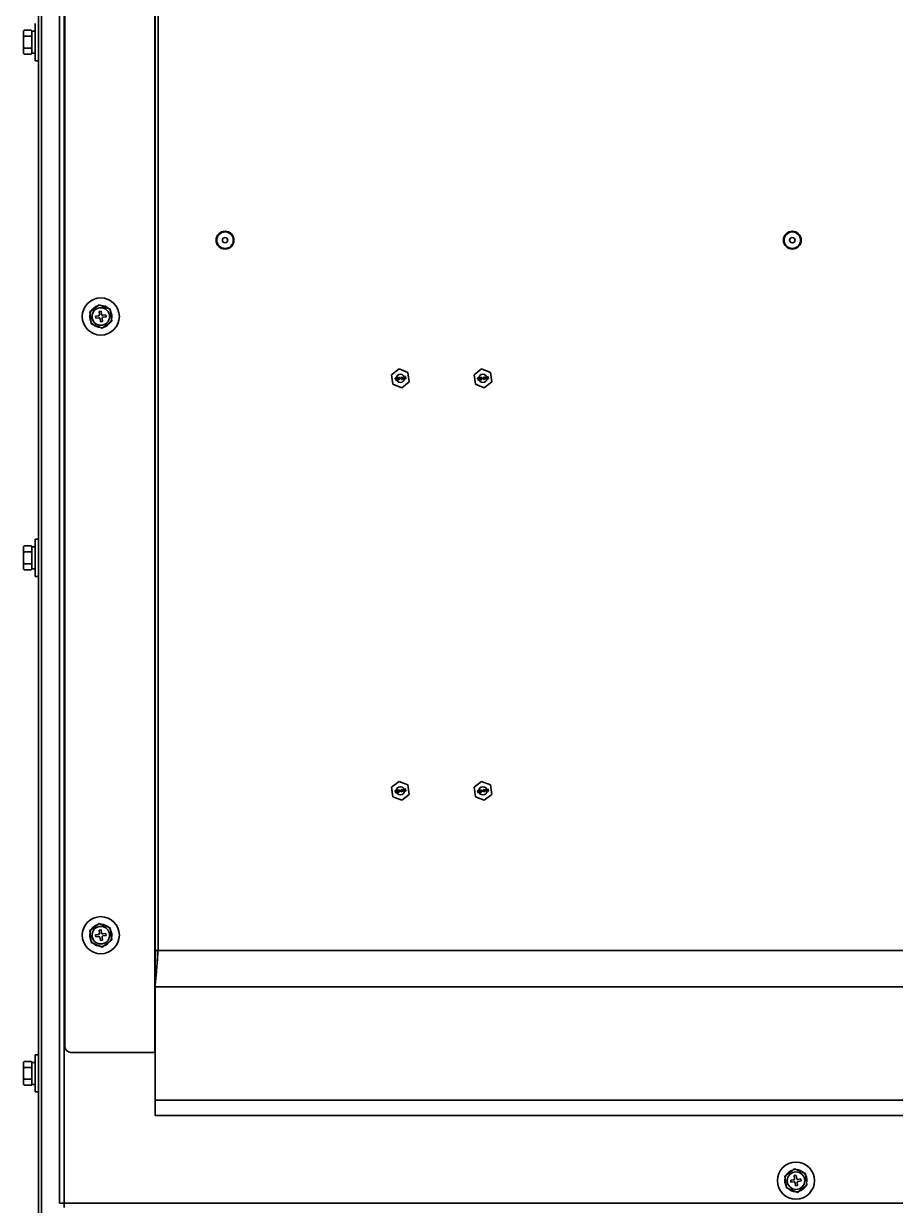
# Model space of a CAD drawing. Header units: millimetres. Extents: x 32496 to 166256, y 3504 to 23939.
# Drawn here: x 51337 to 51760, y 12057 to 12630 of the extents above; entities that cross this region are included whole.
import ezdxf

# ---------------------------------------------------------------- set-up
doc = ezdxf.new("R2010")
doc.units = ezdxf.units.MM
doc.layers.get('0').update_dxf_attribs({"lineweight": 35})

msp = doc.modelspace()

# ---------------------------------------------------------------- linework, layer by layer
at = {"linetype": 'Continuous'}
for p, q in [((51346.04, 12994.175), (51346.04, 11982.075)), ((51354.84, 12057.575), (51354.84, 12995.575)), ((51357.04, 12993.375), (51357.04, 12057.575)), ((51357.39, 12963.175), (51357.39, 12133.775)), ((51400.99, 12130.775), (51400.99, 12966.175)), ((51401.19, 12100.225), (51401.19, 12966.175)), ((51402.59, 12966.175), (51402.59, 12180.225)), ((51344.64, 12623.206), (51344.64, 12867.944)), ((51343.04, 12629.575), (51343.04, 12611.575)), ((51337.44, 12626.049), (51337.74, 12626.349)), ((51337.44, 12615.102), (51337.44, 12626.049)), ((51341.14, 12626.349), (51337.74, 12626.349)), ((51341.14, 12623.462), (51337.74, 12623.462)), ((51341.44, 12626.049), (51341.14, 12626.349)), ((51341.44, 12615.102), (51341.44, 12626.049)), ((51343.04, 12625.925), (51341.44, 12625.925)), ((51344.64, 12617.944), (51344.64, 12623.206)), ((51341.14, 12617.689), (51337.74, 12617.689)), ((51344.64, 12373.206), (51344.64, 12617.944)), ((51337.44, 12615.102), (51337.74, 12614.802)), ((51341.14, 12614.802), (51337.74, 12614.802)), ((51341.44, 12615.102), (51341.14, 12614.802)), ((51343.04, 12615.225), (51341.44, 12615.225)), ((51344.64, 12611.575), (51343.04, 12611.575)), ((51369.517, 12489.81), (51374.114, 12493.302)), ((51374.114, 12493.302), (51379.437, 12491.067)), ((51370.242, 12484.083), (51369.517, 12489.81)), ((51372.297, 12487.757), (51373.785, 12487.945)), ((51372.422, 12486.765), (51372.297, 12487.757)), ((51373.911, 12486.953), (51372.422, 12486.765)), ((51374.03, 12489.992), (51375.022, 12490.118)), ((51374.218, 12488.504), (51374.03, 12489.992)), ((51374.658, 12485.032), (51374.469, 12486.52)), ((51375.022, 12490.118), (51375.21, 12488.63)), ((51375.461, 12486.646), (51375.65, 12485.157)), ((51375.769, 12488.196), (51377.257, 12488.385)), ((51377.383, 12487.393), (51375.895, 12487.204)), ((51377.257, 12488.385), (51377.383, 12487.393)), ((51380.163, 12485.339), (51379.437, 12491.067)), ((51375.565, 12481.847), (51370.242, 12484.083)), ((51375.65, 12485.157), (51374.658, 12485.032)), ((51380.163, 12485.339), (51375.565, 12481.847)), ((51515.801, 12459.291), (51519.431, 12462.147)), ((51515.801, 12459.291), (51516.46, 12454.719)), ((51517.534, 12457.607), (51517.503, 12457.473)), ((51517.517, 12457.372), (51517.503, 12457.473)), ((51517.517, 12457.372), (51517.585, 12457.253)), ((51517.594, 12457.719), (51517.534, 12457.607)), ((51517.585, 12457.253), (51517.674, 12457.163)), ((51517.707, 12457.812), (51517.594, 12457.719)), ((51517.63, 12457.466), (51517.644, 12457.545)), ((51517.63, 12457.466), (51517.638, 12457.415)), ((51517.673, 12457.343), (51517.638, 12457.415)), ((51517.644, 12457.545), (51517.683, 12457.628)), ((51517.734, 12457.275), (51517.673, 12457.343)), ((51517.674, 12457.163), (51517.809, 12457.105)), ((51517.683, 12457.628), (51517.75, 12457.69)), ((51517.827, 12457.855), (51517.707, 12457.812)), ((51517.815, 12457.235), (51517.734, 12457.275)), ((51517.75, 12457.69), (51517.845, 12457.729)), ((51517.809, 12457.105), (51517.936, 12457.097)), ((51517.918, 12457.224), (51517.815, 12457.235)), ((51517.827, 12457.855), (51517.975, 12457.877)), ((51517.993, 12457.751), (51517.845, 12457.729)), ((51517.918, 12457.224), (51518.066, 12457.245)), ((51518.084, 12457.119), (51517.936, 12457.097)), ((51518.102, 12457.869), (51517.975, 12457.877)), ((51517.993, 12457.751), (51518.096, 12457.74)), ((51518.162, 12457.285), (51518.066, 12457.245)), ((51518.084, 12457.119), (51518.204, 12457.162)), ((51518.096, 12457.74), (51518.177, 12457.7)), ((51518.237, 12457.811), (51518.102, 12457.869)), ((51518.25, 12457.375), (51518.162, 12457.285)), ((51518.177, 12457.7), (51518.242, 12457.606)), ((51518.204, 12457.162), (51518.317, 12457.256)), ((51518.326, 12457.721), (51518.237, 12457.811)), ((51518.39, 12457.627), (51518.242, 12457.606)), ((51518.25, 12457.375), (51518.423, 12457.4)), ((51518.376, 12456.851), (51518.317, 12457.256)), ((51518.39, 12457.627), (51518.326, 12457.721)), ((51518.423, 12457.4), (51518.518, 12456.743)), ((51518.544, 12457.959), (51519.435, 12458.087)), ((51518.562, 12457.833), (51518.544, 12457.959)), ((51519.255, 12457.932), (51518.562, 12457.833)), ((51518.678, 12457.204), (51518.668, 12457.1)), ((51518.675, 12457.049), (51518.668, 12457.1)), ((51518.675, 12457.049), (51518.715, 12456.952)), ((51518.717, 12457.287), (51518.678, 12457.204)), ((51519.255, 12457.932), (51518.717, 12457.287)), ((51518.817, 12457.121), (51518.851, 12457.229)), ((51518.817, 12457.121), (51518.824, 12457.071)), ((51518.884, 12457.002), (51518.824, 12457.071)), ((51518.851, 12457.229), (51519.453, 12457.961)), ((51519.379, 12457.073), (51519.312, 12457.012)), ((51519.418, 12457.156), (51519.379, 12457.073)), ((51519.418, 12457.156), (51519.541, 12457.174)), ((51519.431, 12462.147), (51523.719, 12460.432)), ((51519.435, 12458.087), (51519.453, 12457.961)), ((51519.447, 12456.954), (51519.531, 12457.069)), ((51519.531, 12457.069), (51519.541, 12457.174)), ((51519.72, 12457.69), (51519.699, 12457.661)), ((51519.699, 12457.661), (51519.869, 12457.531)), ((51519.862, 12457.581), (51519.72, 12457.69)), ((51519.869, 12457.531), (51519.742, 12457.358)), ((51519.742, 12457.358), (51519.771, 12457.336)), ((51519.771, 12457.336), (51519.876, 12457.48)), ((51519.836, 12457.758), (51519.886, 12457.765)), ((51519.862, 12457.581), (51519.836, 12457.758)), ((51519.902, 12457.303), (51519.876, 12457.48)), ((51519.886, 12457.765), (51519.911, 12457.588)), ((51519.951, 12457.31), (51519.902, 12457.303)), ((51520.017, 12457.733), (51519.911, 12457.588)), ((51519.918, 12457.538), (51520.045, 12457.711)), ((51520.089, 12457.408), (51519.918, 12457.538)), ((51519.926, 12457.487), (51520.068, 12457.379)), ((51519.926, 12457.487), (51519.951, 12457.31)), ((51520.045, 12457.711), (51520.017, 12457.733)), ((51520.068, 12457.379), (51520.089, 12457.408)), ((51520.228, 12457.841), (51520.476, 12457.876)), ((51520.25, 12457.689), (51520.228, 12457.841)), ((51520.498, 12457.725), (51520.25, 12457.689)), ((51520.425, 12458.23), (51520.573, 12458.251)), ((51520.476, 12457.876), (51520.425, 12458.23)), ((51520.596, 12457.042), (51520.498, 12457.725)), ((51520.573, 12458.251), (51520.624, 12457.898)), ((51520.744, 12457.064), (51520.596, 12457.042)), ((51520.624, 12457.898), (51521.218, 12457.983)), ((51521.067, 12457.807), (51520.646, 12457.746)), ((51520.646, 12457.746), (51520.715, 12457.266)), ((51521.067, 12457.807), (51520.715, 12457.266)), ((51520.744, 12457.064), (51521.24, 12457.832)), ((51521.218, 12457.983), (51521.24, 12457.832)), ((51521.365, 12458.366), (51521.514, 12458.387)), ((51521.536, 12457.178), (51521.365, 12458.366)), ((51521.514, 12458.387), (51521.648, 12457.452)), ((51521.759, 12457.21), (51521.536, 12457.178)), ((51521.86, 12458.437), (51521.648, 12457.452)), ((51521.759, 12457.21), (51521.977, 12458.325)), ((51521.86, 12458.437), (51522.058, 12458.465)), ((51521.977, 12458.325), (51522.501, 12457.317)), ((51522.539, 12457.58), (51522.058, 12458.465)), ((51522.404, 12458.515), (51522.553, 12458.537)), ((51522.539, 12457.58), (51522.404, 12458.515)), ((51522.724, 12457.349), (51522.501, 12457.317)), ((51522.553, 12458.537), (51522.724, 12457.349)), ((51524.378, 12455.86), (51523.719, 12460.432)), ((51555.801, 12459.291), (51559.431, 12462.147)), ((51555.801, 12459.291), (51556.46, 12454.719)), ((51557.534, 12457.607), (51557.503, 12457.473)), ((51557.517, 12457.372), (51557.503, 12457.473)), ((51557.517, 12457.372), (51557.585, 12457.253)), ((51557.594, 12457.719), (51557.534, 12457.607)), ((51557.585, 12457.253), (51557.674, 12457.163)), ((51557.707, 12457.812), (51557.594, 12457.719)), ((51557.63, 12457.466), (51557.644, 12457.545)), ((51557.63, 12457.466), (51557.638, 12457.415)), ((51557.673, 12457.343), (51557.638, 12457.415)), ((51557.644, 12457.545), (51557.683, 12457.628)), ((51557.734, 12457.275), (51557.673, 12457.343)), ((51557.674, 12457.163), (51557.809, 12457.105)), ((51557.683, 12457.628), (51557.75, 12457.69)), ((51557.827, 12457.855), (51557.707, 12457.812)), ((51557.815, 12457.235), (51557.734, 12457.275)), ((51557.75, 12457.69), (51557.845, 12457.729)), ((51557.809, 12457.105), (51557.936, 12457.097)), ((51557.918, 12457.224), (51557.815, 12457.235)), ((51557.827, 12457.855), (51557.975, 12457.877)), ((51557.993, 12457.751), (51557.845, 12457.729)), ((51557.918, 12457.224), (51558.066, 12457.245)), ((51558.084, 12457.119), (51557.936, 12457.097)), ((51558.102, 12457.869), (51557.975, 12457.877)), ((51557.993, 12457.751), (51558.096, 12457.74)), ((51558.162, 12457.285), (51558.066, 12457.245)), ((51558.084, 12457.119), (51558.204, 12457.162)), ((51558.096, 12457.74), (51558.177, 12457.7)), ((51558.237, 12457.811), (51558.102, 12457.869)), ((51558.25, 12457.375), (51558.162, 12457.285)), ((51558.177, 12457.7), (51558.242, 12457.606)), ((51558.204, 12457.162), (51558.317, 12457.256)), ((51558.326, 12457.721), (51558.237, 12457.811)), ((51558.39, 12457.627), (51558.242, 12457.606)), ((51558.25, 12457.375), (51558.423, 12457.4)), ((51558.376, 12456.851), (51558.317, 12457.256)), ((51558.39, 12457.627), (51558.326, 12457.721)), ((51558.423, 12457.4), (51558.518, 12456.743)), ((51558.544, 12457.959), (51559.435, 12458.087)), ((51558.562, 12457.833), (51558.544, 12457.959)), ((51559.255, 12457.932), (51558.562, 12457.833)), ((51558.678, 12457.204), (51558.668, 12457.1)), ((51558.675, 12457.049), (51558.668, 12457.1)), ((51558.675, 12457.049), (51558.715, 12456.952)), ((51558.717, 12457.287), (51558.678, 12457.204)), ((51559.255, 12457.932), (51558.717, 12457.287)), ((51558.817, 12457.121), (51558.851, 12457.229)), ((51558.817, 12457.121), (51558.824, 12457.071)), ((51558.884, 12457.002), (51558.824, 12457.071)), ((51558.851, 12457.229), (51559.453, 12457.961)), ((51559.379, 12457.073), (51559.312, 12457.012)), ((51559.418, 12457.156), (51559.379, 12457.073)), ((51559.418, 12457.156), (51559.541, 12457.174)), ((51559.431, 12462.147), (51563.719, 12460.432)), ((51559.435, 12458.087), (51559.453, 12457.961)), ((51559.447, 12456.954), (51559.531, 12457.069)), ((51559.531, 12457.069), (51559.541, 12457.174)), ((51559.72, 12457.69), (51559.699, 12457.661)), ((51559.699, 12457.661), (51559.869, 12457.531)), ((51559.862, 12457.581), (51559.72, 12457.69)), ((51559.869, 12457.531), (51559.742, 12457.358)), ((51559.742, 12457.358), (51559.771, 12457.336)), ((51559.771, 12457.336), (51559.876, 12457.48)), ((51559.836, 12457.758), (51559.886, 12457.765)), ((51559.862, 12457.581), (51559.836, 12457.758)), ((51559.902, 12457.303), (51559.876, 12457.48)), ((51559.886, 12457.765), (51559.911, 12457.588)), ((51559.951, 12457.31), (51559.902, 12457.303)), ((51560.017, 12457.733), (51559.911, 12457.588)), ((51559.918, 12457.538), (51560.045, 12457.711)), ((51560.089, 12457.408), (51559.918, 12457.538)), ((51559.926, 12457.487), (51560.068, 12457.379)), ((51559.926, 12457.487), (51559.951, 12457.31)), ((51560.045, 12457.711), (51560.017, 12457.733)), ((51560.068, 12457.379), (51560.089, 12457.408)), ((51560.228, 12457.841), (51560.476, 12457.876)), ((51560.25, 12457.689), (51560.228, 12457.841)), ((51560.498, 12457.725), (51560.25, 12457.689)), ((51560.425, 12458.23), (51560.573, 12458.251)), ((51560.476, 12457.876), (51560.425, 12458.23)), ((51560.596, 12457.042), (51560.498, 12457.725)), ((51560.573, 12458.251), (51560.624, 12457.898)), ((51560.744, 12457.064), (51560.596, 12457.042)), ((51560.624, 12457.898), (51561.218, 12457.983)), ((51561.067, 12457.807), (51560.646, 12457.746)), ((51560.646, 12457.746), (51560.715, 12457.266)), ((51561.067, 12457.807), (51560.715, 12457.266)), ((51560.744, 12457.064), (51561.24, 12457.832)), ((51561.218, 12457.983), (51561.24, 12457.832)), ((51561.365, 12458.366), (51561.514, 12458.387)), ((51561.536, 12457.178), (51561.365, 12458.366)), ((51561.514, 12458.387), (51561.648, 12457.452)), ((51561.759, 12457.21), (51561.536, 12457.178)), ((51561.86, 12458.437), (51561.648, 12457.452)), ((51561.759, 12457.21), (51561.977, 12458.325)), ((51561.86, 12458.437), (51562.058, 12458.465)), ((51561.977, 12458.325), (51562.501, 12457.317)), ((51562.539, 12457.58), (51562.058, 12458.465)), ((51562.404, 12458.515), (51562.553, 12458.537)), ((51562.539, 12457.58), (51562.404, 12458.515)), ((51562.724, 12457.349), (51562.501, 12457.317)), ((51562.553, 12458.537), (51562.724, 12457.349)), ((51564.378, 12455.86), (51563.719, 12460.432)), ((51520.749, 12453.004), (51516.46, 12454.719)), ((51517.658, 12456.748), (51518.376, 12456.851)), ((51517.676, 12456.621), (51517.658, 12456.748)), ((51518.518, 12456.743), (51517.676, 12456.621)), ((51518.715, 12456.952), (51518.828, 12456.865)), ((51518.828, 12456.865), (51518.935, 12456.829)), ((51518.966, 12456.962), (51518.884, 12457.002)), ((51518.935, 12456.829), (51519.087, 12456.825)), ((51519.093, 12456.955), (51518.966, 12456.962)), ((51519.186, 12456.839), (51519.087, 12456.825)), ((51519.093, 12456.955), (51519.192, 12456.969)), ((51519.186, 12456.839), (51519.355, 12456.889)), ((51519.312, 12457.012), (51519.192, 12456.969)), ((51519.355, 12456.889), (51519.447, 12456.954)), ((51524.378, 12455.86), (51520.749, 12453.004)), ((51560.749, 12453.004), (51556.46, 12454.719)), ((51557.658, 12456.748), (51558.376, 12456.851)), ((51557.676, 12456.621), (51557.658, 12456.748)), ((51558.518, 12456.743), (51557.676, 12456.621)), ((51558.715, 12456.952), (51558.828, 12456.865)), ((51558.828, 12456.865), (51558.935, 12456.829)), ((51558.966, 12456.962), (51558.884, 12457.002)), ((51558.935, 12456.829), (51559.087, 12456.825)), ((51559.093, 12456.955), (51558.966, 12456.962)), ((51559.186, 12456.839), (51559.087, 12456.825)), ((51559.093, 12456.955), (51559.192, 12456.969)), ((51559.186, 12456.839), (51559.355, 12456.889)), ((51559.312, 12457.012), (51559.192, 12456.969)), ((51559.355, 12456.889), (51559.447, 12456.954)), ((51564.378, 12455.86), (51560.749, 12453.004)), ((51344.64, 12379.575), (51343.04, 12379.575)), ((51343.04, 12379.575), (51343.04, 12361.575)), ((51337.44, 12376.049), (51337.74, 12376.349)), ((51337.44, 12365.102), (51337.44, 12376.049)), ((51341.14, 12376.349), (51337.74, 12376.349)), ((51341.14, 12373.462), (51337.74, 12373.462)), ((51341.44, 12376.049), (51341.14, 12376.349)), ((51341.44, 12365.102), (51341.44, 12376.049)), ((51343.04, 12375.925), (51341.44, 12375.925)), ((51344.64, 12367.944), (51344.64, 12373.206)), ((51341.14, 12367.689), (51337.74, 12367.689)), ((51344.64, 12123.206), (51344.64, 12367.944)), ((51337.44, 12365.102), (51337.74, 12364.802)), ((51341.14, 12364.802), (51337.74, 12364.802)), ((51341.44, 12365.102), (51341.14, 12364.802)), ((51343.04, 12365.225), (51341.44, 12365.225)), ((51344.64, 12361.575), (51343.04, 12361.575)), ((51515.801, 12259.291), (51519.431, 12262.147)), ((51515.801, 12259.291), (51516.46, 12254.719)), ((51517.534, 12257.607), (51517.503, 12257.473)), ((51517.517, 12257.372), (51517.503, 12257.473)), ((51517.517, 12257.372), (51517.585, 12257.253)), ((51517.594, 12257.719), (51517.534, 12257.607)), ((51517.585, 12257.253), (51517.674, 12257.163)), ((51517.707, 12257.812), (51517.594, 12257.719)), ((51517.63, 12257.466), (51517.644, 12257.545)), ((51517.63, 12257.466), (51517.638, 12257.415)), ((51517.673, 12257.343), (51517.638, 12257.415)), ((51517.644, 12257.545), (51517.683, 12257.628)), ((51517.658, 12256.748), (51518.376, 12256.851)), ((51517.676, 12256.621), (51517.658, 12256.748)), ((51517.734, 12257.275), (51517.673, 12257.343)), ((51517.674, 12257.163), (51517.809, 12257.105)), ((51518.518, 12256.743), (51517.676, 12256.621)), ((51517.683, 12257.628), (51517.75, 12257.69)), ((51517.827, 12257.855), (51517.707, 12257.812)), ((51517.815, 12257.235), (51517.734, 12257.275)), ((51517.75, 12257.69), (51517.845, 12257.729)), ((51517.809, 12257.105), (51517.936, 12257.097)), ((51517.918, 12257.224), (51517.815, 12257.235)), ((51517.827, 12257.855), (51517.975, 12257.877)), ((51517.993, 12257.751), (51517.845, 12257.729)), ((51517.918, 12257.224), (51518.066, 12257.245)), ((51518.084, 12257.119), (51517.936, 12257.097)), ((51518.102, 12257.869), (51517.975, 12257.877)), ((51517.993, 12257.751), (51518.096, 12257.74)), ((51518.162, 12257.285), (51518.066, 12257.245)), ((51518.084, 12257.119), (51518.204, 12257.162)), ((51518.096, 12257.74), (51518.177, 12257.7)), ((51518.237, 12257.811), (51518.102, 12257.869)), ((51518.25, 12257.375), (51518.162, 12257.285)), ((51518.177, 12257.7), (51518.242, 12257.606)), ((51518.204, 12257.162), (51518.317, 12257.256)), ((51518.326, 12257.721), (51518.237, 12257.811)), ((51518.39, 12257.627), (51518.242, 12257.606)), ((51518.25, 12257.375), (51518.423, 12257.4)), ((51518.376, 12256.851), (51518.317, 12257.256)), ((51518.39, 12257.627), (51518.326, 12257.721)), ((51518.423, 12257.4), (51518.518, 12256.743)), ((51518.544, 12257.959), (51519.435, 12258.087)), ((51518.562, 12257.833), (51518.544, 12257.959)), ((51519.255, 12257.932), (51518.562, 12257.833)), ((51518.678, 12257.204), (51518.668, 12257.1)), ((51518.675, 12257.049), (51518.668, 12257.1)), ((51518.675, 12257.049), (51518.715, 12256.952)), ((51518.717, 12257.287), (51518.678, 12257.204)), ((51518.715, 12256.952), (51518.828, 12256.865)), ((51519.255, 12257.932), (51518.717, 12257.287)), ((51518.817, 12257.121), (51518.851, 12257.229)), ((51518.817, 12257.121), (51518.824, 12257.071)), ((51518.884, 12257.002), (51518.824, 12257.071)), ((51518.828, 12256.865), (51518.935, 12256.829)), ((51518.851, 12257.229), (51519.453, 12257.961)), ((51518.966, 12256.962), (51518.884, 12257.002)), ((51518.935, 12256.829), (51519.087, 12256.825)), ((51519.093, 12256.955), (51518.966, 12256.962)), ((51519.186, 12256.839), (51519.087, 12256.825)), ((51519.093, 12256.955), (51519.192, 12256.969)), ((51519.186, 12256.839), (51519.355, 12256.889)), ((51519.312, 12257.012), (51519.192, 12256.969)), ((51519.379, 12257.073), (51519.312, 12257.012)), ((51519.355, 12256.889), (51519.447, 12256.954)), ((51519.418, 12257.156), (51519.379, 12257.073)), ((51519.418, 12257.156), (51519.541, 12257.174)), ((51519.431, 12262.147), (51523.719, 12260.432)), ((51519.435, 12258.087), (51519.453, 12257.961)), ((51519.447, 12256.954), (51519.531, 12257.069)), ((51519.531, 12257.069), (51519.541, 12257.174)), ((51519.72, 12257.69), (51519.699, 12257.661)), ((51519.699, 12257.661), (51519.869, 12257.531)), ((51519.862, 12257.581), (51519.72, 12257.69)), ((51519.869, 12257.531), (51519.742, 12257.358)), ((51519.742, 12257.358), (51519.771, 12257.336)), ((51519.771, 12257.336), (51519.876, 12257.48)), ((51519.836, 12257.758), (51519.886, 12257.765)), ((51519.862, 12257.581), (51519.836, 12257.758)), ((51519.902, 12257.303), (51519.876, 12257.48)), ((51519.886, 12257.765), (51519.911, 12257.588)), ((51519.951, 12257.31), (51519.902, 12257.303)), ((51520.017, 12257.733), (51519.911, 12257.588)), ((51519.918, 12257.538), (51520.045, 12257.711)), ((51520.089, 12257.408), (51519.918, 12257.538)), ((51519.926, 12257.487), (51520.068, 12257.379)), ((51519.926, 12257.487), (51519.951, 12257.31)), ((51520.045, 12257.711), (51520.017, 12257.733)), ((51520.068, 12257.379), (51520.089, 12257.408)), ((51520.228, 12257.841), (51520.476, 12257.876)), ((51520.25, 12257.689), (51520.228, 12257.841)), ((51520.498, 12257.725), (51520.25, 12257.689)), ((51520.425, 12258.23), (51520.573, 12258.251)), ((51520.476, 12257.876), (51520.425, 12258.23)), ((51520.596, 12257.042), (51520.498, 12257.725)), ((51520.573, 12258.251), (51520.624, 12257.898)), ((51520.744, 12257.064), (51520.596, 12257.042)), ((51520.624, 12257.898), (51521.218, 12257.983)), ((51521.067, 12257.807), (51520.646, 12257.746)), ((51520.646, 12257.746), (51520.715, 12257.266)), ((51521.067, 12257.807), (51520.715, 12257.266)), ((51520.744, 12257.064), (51521.24, 12257.832)), ((51521.218, 12257.983), (51521.24, 12257.832)), ((51521.365, 12258.366), (51521.514, 12258.387)), ((51521.536, 12257.178), (51521.365, 12258.366)), ((51521.514, 12258.387), (51521.648, 12257.452)), ((51521.759, 12257.21), (51521.536, 12257.178)), ((51521.86, 12258.437), (51521.648, 12257.452)), ((51521.759, 12257.21), (51521.977, 12258.325)), ((51521.86, 12258.437), (51522.058, 12258.465)), ((51521.977, 12258.325), (51522.501, 12257.317)), ((51522.539, 12257.58), (51522.058, 12258.465)), ((51522.404, 12258.515), (51522.553, 12258.537)), ((51522.539, 12257.58), (51522.404, 12258.515)), ((51522.724, 12257.349), (51522.501, 12257.317)), ((51522.553, 12258.537), (51522.724, 12257.349)), ((51524.378, 12255.86), (51523.719, 12260.432)), ((51555.801, 12259.291), (51559.431, 12262.147)), ((51555.801, 12259.291), (51556.46, 12254.719)), ((51557.534, 12257.607), (51557.503, 12257.473)), ((51557.517, 12257.372), (51557.503, 12257.473)), ((51557.517, 12257.372), (51557.585, 12257.253)), ((51557.594, 12257.719), (51557.534, 12257.607)), ((51557.585, 12257.253), (51557.674, 12257.163)), ((51557.707, 12257.812), (51557.594, 12257.719)), ((51557.63, 12257.466), (51557.644, 12257.545)), ((51557.63, 12257.466), (51557.638, 12257.415)), ((51557.673, 12257.343), (51557.638, 12257.415)), ((51557.644, 12257.545), (51557.683, 12257.628)), ((51557.658, 12256.748), (51558.376, 12256.851)), ((51557.676, 12256.621), (51557.658, 12256.748)), ((51557.734, 12257.275), (51557.673, 12257.343)), ((51557.674, 12257.163), (51557.809, 12257.105)), ((51558.518, 12256.743), (51557.676, 12256.621)), ((51557.683, 12257.628), (51557.75, 12257.69)), ((51557.827, 12257.855), (51557.707, 12257.812)), ((51557.815, 12257.235), (51557.734, 12257.275)), ((51557.75, 12257.69), (51557.845, 12257.729)), ((51557.809, 12257.105), (51557.936, 12257.097)), ((51557.918, 12257.224), (51557.815, 12257.235)), ((51557.827, 12257.855), (51557.975, 12257.877)), ((51557.993, 12257.751), (51557.845, 12257.729)), ((51557.918, 12257.224), (51558.066, 12257.245)), ((51558.084, 12257.119), (51557.936, 12257.097)), ((51558.102, 12257.869), (51557.975, 12257.877)), ((51557.993, 12257.751), (51558.096, 12257.74)), ((51558.162, 12257.285), (51558.066, 12257.245)), ((51558.084, 12257.119), (51558.204, 12257.162)), ((51558.096, 12257.74), (51558.177, 12257.7)), ((51558.237, 12257.811), (51558.102, 12257.869)), ((51558.25, 12257.375), (51558.162, 12257.285)), ((51558.177, 12257.7), (51558.242, 12257.606)), ((51558.204, 12257.162), (51558.317, 12257.256)), ((51558.326, 12257.721), (51558.237, 12257.811)), ((51558.39, 12257.627), (51558.242, 12257.606)), ((51558.25, 12257.375), (51558.423, 12257.4)), ((51558.376, 12256.851), (51558.317, 12257.256)), ((51558.39, 12257.627), (51558.326, 12257.721)), ((51558.423, 12257.4), (51558.518, 12256.743)), ((51558.544, 12257.959), (51559.435, 12258.087)), ((51558.562, 12257.833), (51558.544, 12257.959)), ((51559.255, 12257.932), (51558.562, 12257.833)), ((51558.678, 12257.204), (51558.668, 12257.1)), ((51558.675, 12257.049), (51558.668, 12257.1)), ((51558.675, 12257.049), (51558.715, 12256.952)), ((51558.717, 12257.287), (51558.678, 12257.204)), ((51558.715, 12256.952), (51558.828, 12256.865)), ((51559.255, 12257.932), (51558.717, 12257.287)), ((51558.817, 12257.121), (51558.851, 12257.229)), ((51558.817, 12257.121), (51558.824, 12257.071)), ((51558.884, 12257.002), (51558.824, 12257.071)), ((51558.828, 12256.865), (51558.935, 12256.829)), ((51558.851, 12257.229), (51559.453, 12257.961)), ((51558.966, 12256.962), (51558.884, 12257.002)), ((51558.935, 12256.829), (51559.087, 12256.825)), ((51559.093, 12256.955), (51558.966, 12256.962)), ((51559.186, 12256.839), (51559.087, 12256.825)), ((51559.093, 12256.955), (51559.192, 12256.969)), ((51559.186, 12256.839), (51559.355, 12256.889)), ((51559.312, 12257.012), (51559.192, 12256.969)), ((51559.379, 12257.073), (51559.312, 12257.012)), ((51559.355, 12256.889), (51559.447, 12256.954)), ((51559.418, 12257.156), (51559.379, 12257.073)), ((51559.418, 12257.156), (51559.541, 12257.174)), ((51559.431, 12262.147), (51563.719, 12260.432)), ((51559.435, 12258.087), (51559.453, 12257.961)), ((51559.447, 12256.954), (51559.531, 12257.069)), ((51559.531, 12257.069), (51559.541, 12257.174)), ((51559.72, 12257.69), (51559.699, 12257.661)), ((51559.699, 12257.661), (51559.869, 12257.531)), ((51559.862, 12257.581), (51559.72, 12257.69)), ((51559.869, 12257.531), (51559.742, 12257.358)), ((51559.742, 12257.358), (51559.771, 12257.336)), ((51559.771, 12257.336), (51559.876, 12257.48)), ((51559.836, 12257.758), (51559.886, 12257.765)), ((51559.862, 12257.581), (51559.836, 12257.758)), ((51559.902, 12257.303), (51559.876, 12257.48)), ((51559.886, 12257.765), (51559.911, 12257.588)), ((51559.951, 12257.31), (51559.902, 12257.303)), ((51560.017, 12257.733), (51559.911, 12257.588)), ((51559.918, 12257.538), (51560.045, 12257.711)), ((51560.089, 12257.408), (51559.918, 12257.538)), ((51559.926, 12257.487), (51560.068, 12257.379)), ((51559.926, 12257.487), (51559.951, 12257.31)), ((51560.045, 12257.711), (51560.017, 12257.733)), ((51560.068, 12257.379), (51560.089, 12257.408)), ((51560.228, 12257.841), (51560.476, 12257.876)), ((51560.25, 12257.689), (51560.228, 12257.841)), ((51560.498, 12257.725), (51560.25, 12257.689)), ((51560.425, 12258.23), (51560.573, 12258.251)), ((51560.476, 12257.876), (51560.425, 12258.23)), ((51560.596, 12257.042), (51560.498, 12257.725)), ((51560.573, 12258.251), (51560.624, 12257.898)), ((51560.744, 12257.064), (51560.596, 12257.042)), ((51560.624, 12257.898), (51561.218, 12257.983)), ((51561.067, 12257.807), (51560.646, 12257.746)), ((51560.646, 12257.746), (51560.715, 12257.266)), ((51561.067, 12257.807), (51560.715, 12257.266)), ((51560.744, 12257.064), (51561.24, 12257.832)), ((51561.218, 12257.983), (51561.24, 12257.832)), ((51561.365, 12258.366), (51561.514, 12258.387)), ((51561.536, 12257.178), (51561.365, 12258.366)), ((51561.514, 12258.387), (51561.648, 12257.452)), ((51561.759, 12257.21), (51561.536, 12257.178)), ((51561.86, 12258.437), (51561.648, 12257.452)), ((51561.759, 12257.21), (51561.977, 12258.325)), ((51561.86, 12258.437), (51562.058, 12258.465)), ((51561.977, 12258.325), (51562.501, 12257.317)), ((51562.539, 12257.58), (51562.058, 12258.465)), ((51562.404, 12258.515), (51562.553, 12258.537)), ((51562.539, 12257.58), (51562.404, 12258.515)), ((51562.724, 12257.349), (51562.501, 12257.317)), ((51562.553, 12258.537), (51562.724, 12257.349)), ((51564.378, 12255.86), (51563.719, 12260.432)), ((51520.749, 12253.004), (51516.46, 12254.719)), ((51524.378, 12255.86), (51520.749, 12253.004)), ((51560.749, 12253.004), (51556.46, 12254.719)), ((51564.378, 12255.86), (51560.749, 12253.004)), ((51369.517, 12189.811), (51374.114, 12193.303)), ((51370.242, 12184.083), (51369.517, 12189.811)), ((51372.297, 12187.757), (51373.785, 12187.946)), ((51372.422, 12186.765), (51372.297, 12187.757)), ((51374.03, 12189.993), (51375.022, 12190.118)), ((51374.218, 12188.505), (51374.03, 12189.993)), ((51374.114, 12193.303), (51379.437, 12191.068)), ((51375.022, 12190.118), (51375.21, 12188.63)), ((51375.769, 12188.197), (51377.257, 12188.386)), ((51377.257, 12188.386), (51377.383, 12187.394)), ((51380.163, 12185.34), (51379.437, 12191.068)), ((51375.565, 12181.848), (51370.242, 12184.083)), ((51373.911, 12186.954), (51372.422, 12186.765)), ((51374.658, 12185.032), (51374.469, 12186.521)), ((51375.65, 12185.158), (51374.658, 12185.032)), ((51375.461, 12186.646), (51375.65, 12185.158)), ((51380.163, 12185.34), (51375.565, 12181.848)), ((51377.383, 12187.394), (51375.895, 12187.205)), ((51401.19, 12180.225), (51402.59, 12180.225)), ((51402.39, 12177.563), (51402.39, 12180.225)), ((51402.589, 12180.211), (51402.59, 12180.225)), ((51402.59, 12180.225), (52017.59, 12180.225)), ((52018.99, 12162.547), (51401.19, 12162.547)), ((51360.39, 12130.775), (51401.19, 12130.775)), ((51337.44, 12126.049), (51337.74, 12126.349)), ((51337.44, 12115.102), (51337.44, 12126.049)), ((51341.14, 12126.349), (51337.74, 12126.349)), ((51341.44, 12126.049), (51341.14, 12126.349)), ((51341.44, 12115.102), (51341.44, 12126.049)), ((51343.04, 12125.925), (51341.44, 12125.925)), ((51344.64, 12129.575), (51343.04, 12129.575)), ((51343.04, 12129.575), (51343.04, 12111.575)), ((51341.14, 12123.462), (51337.74, 12123.462)), ((51344.64, 12117.944), (51344.64, 12123.206)), ((51337.44, 12115.102), (51337.74, 12114.802)), ((51341.14, 12117.689), (51337.74, 12117.689)), ((51341.14, 12114.802), (51337.74, 12114.802)), ((51341.44, 12115.102), (51341.14, 12114.802)), ((51343.04, 12115.225), (51341.44, 12115.225)), ((51344.64, 11982.075), (51344.64, 12117.944)), ((51344.64, 12111.575), (51343.04, 12111.575)), ((51401.19, 12107.547), (52018.99, 12107.547)), ((52018.99, 12100.225), (51401.19, 12100.225)), ((51706.517, 12070.811), (51711.114, 12074.303)), ((51711.114, 12074.303), (51716.437, 12072.068)), ((51707.242, 12065.083), (51706.517, 12070.811)), ((51709.297, 12068.757), (51710.785, 12068.946)), ((51709.422, 12067.765), (51709.297, 12068.757)), ((51710.911, 12067.954), (51709.422, 12067.765)), ((51711.03, 12070.993), (51712.022, 12071.118)), ((51711.218, 12069.505), (51711.03, 12070.993)), ((51711.658, 12066.032), (51711.469, 12067.521)), ((51712.022, 12071.118), (51712.21, 12069.63)), ((51712.461, 12067.646), (51712.65, 12066.158)), ((51712.769, 12069.197), (51714.257, 12069.386)), ((51714.383, 12068.394), (51712.895, 12068.205)), ((51714.257, 12069.386), (51714.383, 12068.394)), ((51717.163, 12066.34), (51716.437, 12072.068)), ((51712.565, 12062.848), (51707.242, 12065.083)), ((51712.65, 12066.158), (51711.658, 12066.032)), ((51717.163, 12066.34), (51712.565, 12062.848)), ((51354.84, 12057.575), (51357.04, 12057.575)), ((51357.04, 12057.575), (52066.64, 12057.575)), ((51357.04, 12057.575), (51357.04, 12055.575))]:
    msp.add_line(p, q, dxfattribs=at)
for centre, radius in [((51435.09, 12524.575), 4.328), ((51435.09, 12524.575), 4), ((51435.09, 12524.575), 1.3), ((51710.09, 12524.575), 4.328), ((51710.09, 12524.575), 4), ((51710.09, 12524.575), 1.3), ((51374.84, 12487.575), 9), ((51374.84, 12487.575), 4.25), ((51520.09, 12457.575), 2), ((51560.09, 12457.575), 2), ((51520.09, 12257.575), 2), ((51560.09, 12257.575), 2), ((51374.84, 12187.575), 9), ((51374.84, 12187.575), 4.25), ((51711.84, 12068.575), 9), ((51711.84, 12068.575), 4.25)]:
    msp.add_circle(centre, radius, dxfattribs=at)
for centre, radius, start, end in [((51338.681, 12623.774), 3.556, 39.136441, 39.500776), ((51340.197, 12617.376), 3.555, 219.136448, 219.501324), ((51374.84, 12487.575), 5.35, 106.378744, 148.058131), ((51374.84, 12487.575), 5.474, 91.225991, 103.210885), ((51374.84, 12487.575), 5.35, 46.378744, 88.058131), ((51374.84, 12487.575), 5.35, 166.378744, 208.058131), ((51374.84, 12487.575), 5.474, 151.225991, 163.210885), ((51373.722, 12488.441), 0.5, 277.218438, 7.218438), ((51373.973, 12486.457), 0.5, 7.218438, 97.218438), ((51375.706, 12488.692), 0.5, 187.218438, 277.218438), ((51375.957, 12486.708), 0.5, 97.218438, 187.218438), ((51374.84, 12487.575), 5.474, 31.225991, 43.210885), ((51374.84, 12487.575), 5.35, 346.378744, 28.058131), ((51374.84, 12487.575), 5.474, 331.225991, 343.210885), ((51374.84, 12487.575), 5.474, 211.225991, 223.210885), ((51374.84, 12487.575), 5.35, 226.378744, 268.058131), ((51374.84, 12487.575), 5.474, 271.225991, 283.210885), ((51374.84, 12487.575), 5.35, 286.378744, 328.058131), ((51338.681, 12373.774), 3.556, 39.136441, 39.500776), ((51340.197, 12367.376), 3.555, 219.136448, 219.501324), ((51374.84, 12187.575), 5.35, 166.378744, 208.058131), ((51374.84, 12187.575), 5.474, 151.225991, 163.210885), ((51374.84, 12187.575), 5.35, 106.378744, 148.058131), ((51374.84, 12187.575), 5.474, 91.225991, 103.210885), ((51373.722, 12188.442), 0.5, 277.218438, 7.218438), ((51374.84, 12187.575), 5.35, 46.378744, 88.058131), ((51375.706, 12188.693), 0.5, 187.218438, 277.218438), ((51374.84, 12187.575), 5.474, 31.225991, 43.210885), ((51374.84, 12187.575), 5.35, 346.378744, 28.058131), ((51374.84, 12187.575), 5.474, 211.225991, 223.210885), ((51374.84, 12187.575), 5.35, 226.378744, 268.058131), ((51373.973, 12186.458), 0.5, 7.218438, 97.218438), ((51374.84, 12187.575), 5.474, 271.225991, 283.210885), ((51375.957, 12186.709), 0.5, 97.218438, 187.218438), ((51374.84, 12187.575), 5.35, 286.378744, 328.058131), ((51374.84, 12187.575), 5.474, 331.225991, 343.210885), ((51360.39, 12133.775), 3, 180, 270), ((51338.681, 12123.774), 3.556, 39.136441, 39.500776), ((51340.197, 12117.376), 3.555, 219.136448, 219.501324), ((51711.84, 12068.575), 5.35, 106.378744, 148.058131), ((51711.84, 12068.575), 5.474, 91.225991, 103.210885), ((51711.84, 12068.575), 5.35, 46.378744, 88.058131), ((51711.84, 12068.575), 5.35, 166.378744, 208.058131), ((51711.84, 12068.575), 5.474, 151.225991, 163.210885), ((51710.722, 12069.442), 0.5, 277.218438, 7.218438), ((51710.973, 12067.458), 0.5, 7.218438, 97.218438), ((51712.706, 12069.693), 0.5, 187.218438, 277.218438), ((51712.957, 12067.709), 0.5, 97.218438, 187.218438), ((51711.84, 12068.575), 5.474, 31.225991, 43.210885), ((51711.84, 12068.575), 5.35, 346.378744, 28.058131), ((51711.84, 12068.575), 5.474, 211.225991, 223.210885), ((51711.84, 12068.575), 5.35, 226.378744, 268.058131), ((51711.84, 12068.575), 5.474, 271.225991, 283.210885), ((51711.84, 12068.575), 5.35, 286.378744, 328.058131), ((51711.84, 12068.575), 5.474, 331.225991, 343.210885)]:
    msp.add_arc(centre, radius, start, end, dxfattribs=at)
for points, knots in [([(51337.74, 12626.349), (51337.713, 12626.322), (51337.609, 12626.216), (51337.51, 12626.105), (51337.44, 12626.019)], [0, 0, 0, 0, 0.2553532, 1, 1, 1, 1]), ([(51337.44, 12623.792), (51337.463, 12623.764), (51337.558, 12623.65), (51337.66, 12623.542), (51337.74, 12623.462)], [0, 0, 0, 0, 0.2445585, 1, 1, 1, 1]), ([(51341.14, 12626.349), (51341.165, 12626.324), (51341.264, 12626.223), (51341.359, 12626.118), (51341.425, 12626.037)], [0, 0, 0, 0, 0.2550408, 1, 1, 1, 1]), ([(51341.44, 12623.792), (51341.417, 12623.764), (51341.321, 12623.65), (51341.219, 12623.542), (51341.14, 12623.462)], [0, 0, 0, 0, 0.2445585, 1, 1, 1, 1]), ([(51337.74, 12617.689), (51337.713, 12617.662), (51337.609, 12617.556), (51337.51, 12617.445), (51337.44, 12617.359)], [0, 0, 0, 0, 0.2553532, 1, 1, 1, 1]), ([(51341.14, 12617.689), (51341.167, 12617.662), (51341.271, 12617.556), (51341.37, 12617.445), (51341.44, 12617.359)], [0, 0, 0, 0, 0.2553524, 1, 1, 1, 1]), ([(51337.454, 12615.114), (51337.476, 12615.088), (51337.567, 12614.98), (51337.664, 12614.877), (51337.74, 12614.802)], [0, 0, 0, 0, 0.2448781, 1, 1, 1, 1]), ([(51341.44, 12615.132), (51341.417, 12615.104), (51341.321, 12614.99), (51341.219, 12614.881), (51341.14, 12614.802)], [0, 0, 0, 0, 0.2445585, 1, 1, 1, 1]), ([(51337.74, 12376.349), (51337.713, 12376.322), (51337.609, 12376.216), (51337.51, 12376.105), (51337.44, 12376.019)], [0, 0, 0, 0, 0.2553532, 1, 1, 1, 1]), ([(51337.44, 12373.792), (51337.463, 12373.764), (51337.558, 12373.65), (51337.66, 12373.542), (51337.74, 12373.462)], [0, 0, 0, 0, 0.2445585, 1, 1, 1, 1]), ([(51341.14, 12376.349), (51341.165, 12376.324), (51341.264, 12376.223), (51341.359, 12376.118), (51341.425, 12376.037)], [0, 0, 0, 0, 0.2550408, 1, 1, 1, 1]), ([(51341.44, 12373.792), (51341.417, 12373.764), (51341.321, 12373.65), (51341.219, 12373.542), (51341.14, 12373.462)], [0, 0, 0, 0, 0.2445585, 1, 1, 1, 1]), ([(51337.74, 12367.689), (51337.713, 12367.662), (51337.609, 12367.556), (51337.51, 12367.445), (51337.44, 12367.359)], [0, 0, 0, 0, 0.2553532, 1, 1, 1, 1]), ([(51341.14, 12367.689), (51341.167, 12367.662), (51341.271, 12367.556), (51341.37, 12367.445), (51341.44, 12367.359)], [0, 0, 0, 0, 0.2553524, 1, 1, 1, 1]), ([(51337.454, 12365.114), (51337.476, 12365.088), (51337.567, 12364.98), (51337.664, 12364.877), (51337.74, 12364.802)], [0, 0, 0, 0, 0.2448781, 1, 1, 1, 1]), ([(51341.44, 12365.132), (51341.417, 12365.104), (51341.321, 12364.99), (51341.219, 12364.881), (51341.14, 12364.802)], [0, 0, 0, 0, 0.2445585, 1, 1, 1, 1]), ([(51402.39, 12177.56), (51402.197, 12175.005), (51401.914, 12171.302), (51401.507, 12166.58), (51401.298, 12164.414), (51401.19, 12163.396)], [0, 0, 0, 0, 0.5407447, 0.7838803, 1, 1, 1, 1]), ([(51401.271, 12163.372), (51401.481, 12165.544), (51401.868, 12170.228), (51402.21, 12174.915), (51402.39, 12177.426)], [0, 0, 0, 0, 0.464277, 1, 1, 1, 1]), ([(51402.39, 12177.426), (51402.406, 12177.658), (51402.473, 12178.586), (51402.539, 12179.514), (51402.589, 12180.211)], [0, 0, 0, 0, 0.2496461, 1, 1, 1, 1]), ([(51401.19, 12162.547), (51401.197, 12162.615), (51401.224, 12162.89), (51401.251, 12163.165), (51401.271, 12163.372)], [0, 0, 0, 0, 0.2458342, 1, 1, 1, 1]), ([(51337.74, 12126.349), (51337.713, 12126.322), (51337.609, 12126.216), (51337.51, 12126.105), (51337.44, 12126.019)], [0, 0, 0, 0, 0.2553532, 1, 1, 1, 1]), ([(51341.14, 12126.349), (51341.165, 12126.324), (51341.264, 12126.223), (51341.359, 12126.118), (51341.425, 12126.037)], [0, 0, 0, 0, 0.2550408, 1, 1, 1, 1]), ([(51337.44, 12123.792), (51337.463, 12123.764), (51337.558, 12123.65), (51337.66, 12123.542), (51337.74, 12123.462)], [0, 0, 0, 0, 0.2445585, 1, 1, 1, 1]), ([(51341.44, 12123.792), (51341.417, 12123.764), (51341.321, 12123.65), (51341.219, 12123.542), (51341.14, 12123.462)], [0, 0, 0, 0, 0.2445585, 1, 1, 1, 1]), ([(51337.74, 12117.689), (51337.713, 12117.662), (51337.609, 12117.556), (51337.51, 12117.445), (51337.44, 12117.359)], [0, 0, 0, 0, 0.2553532, 1, 1, 1, 1]), ([(51337.454, 12115.114), (51337.476, 12115.088), (51337.567, 12114.98), (51337.664, 12114.877), (51337.74, 12114.802)], [0, 0, 0, 0, 0.2448781, 1, 1, 1, 1]), ([(51341.14, 12117.689), (51341.167, 12117.662), (51341.271, 12117.556), (51341.37, 12117.445), (51341.44, 12117.359)], [0, 0, 0, 0, 0.2553524, 1, 1, 1, 1]), ([(51341.44, 12115.132), (51341.417, 12115.104), (51341.321, 12114.99), (51341.219, 12114.881), (51341.14, 12114.802)], [0, 0, 0, 0, 0.2445585, 1, 1, 1, 1])]:
    msp.add_open_spline(points, degree=3, knots=knots, dxfattribs=at)
for points in [[(51337.74, 12623.462), (51337.632, 12623.246), (51337.531, 12623.026), (51337.44, 12622.802)], [(51341.14, 12623.462), (51341.248, 12623.246), (51341.349, 12623.026), (51341.44, 12622.802)], [(51337.44, 12618.349), (51337.531, 12618.125), (51337.632, 12617.905), (51337.74, 12617.689)], [(51341.44, 12618.349), (51341.349, 12618.125), (51341.248, 12617.905), (51341.14, 12617.689)], [(51337.74, 12373.462), (51337.632, 12373.246), (51337.531, 12373.026), (51337.44, 12372.802)], [(51341.14, 12373.462), (51341.248, 12373.246), (51341.349, 12373.026), (51341.44, 12372.802)], [(51337.44, 12368.349), (51337.531, 12368.125), (51337.632, 12367.905), (51337.74, 12367.689)], [(51341.44, 12368.349), (51341.349, 12368.125), (51341.248, 12367.905), (51341.14, 12367.689)], [(51337.74, 12123.462), (51337.632, 12123.246), (51337.531, 12123.026), (51337.44, 12122.802)], [(51341.14, 12123.462), (51341.248, 12123.246), (51341.349, 12123.026), (51341.44, 12122.802)], [(51337.44, 12118.349), (51337.531, 12118.125), (51337.632, 12117.905), (51337.74, 12117.689)], [(51341.44, 12118.349), (51341.349, 12118.125), (51341.248, 12117.905), (51341.14, 12117.689)]]:
    msp.add_open_spline(points, degree=3, dxfattribs=at)

doc.saveas('drawing.dxf')
